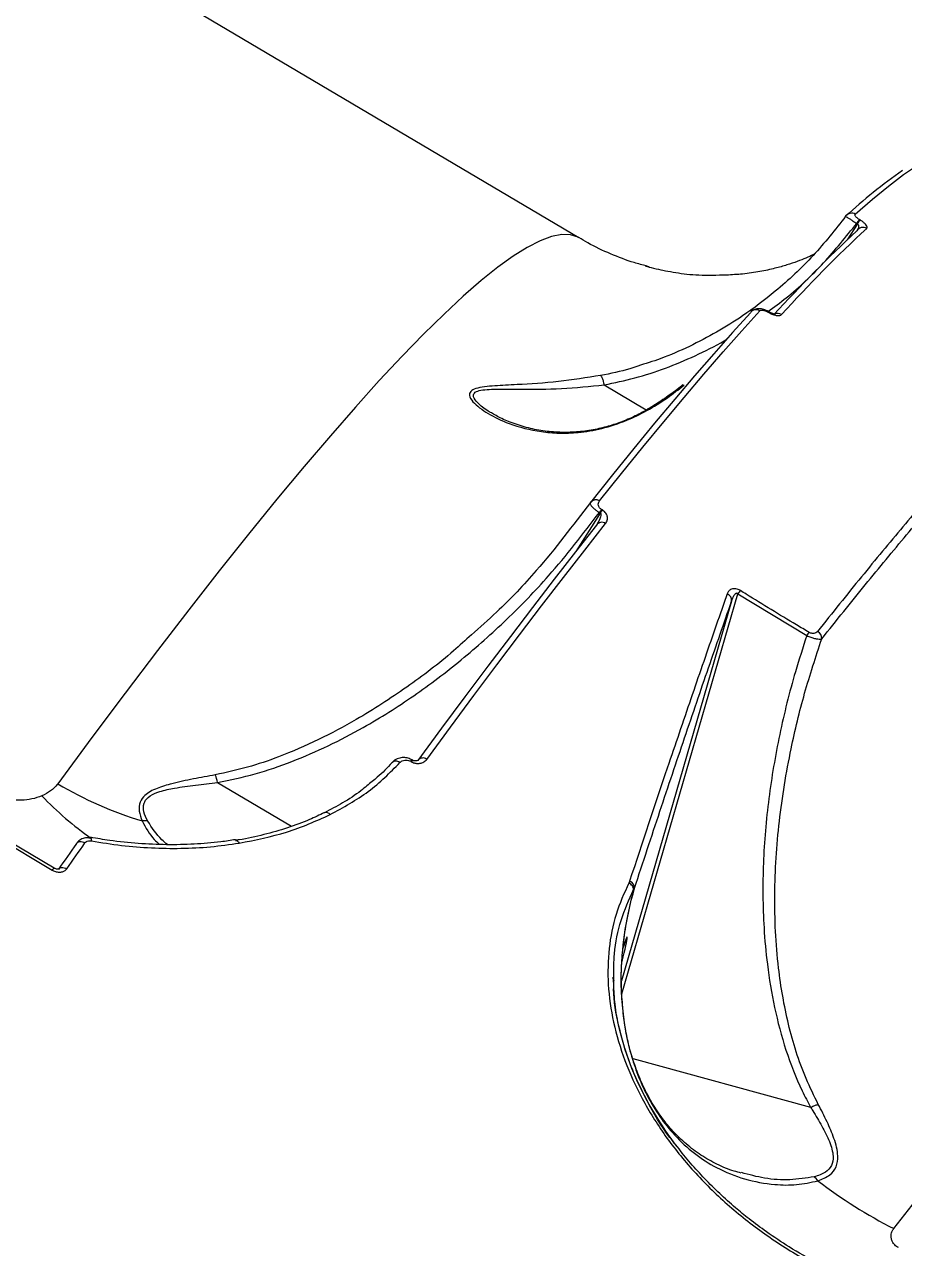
# Model space of a CAD drawing. Header units: millimetres. Extents: x -6328 to 5334, y -5037 to 4112.
# Drawn here: x -1524.1 to -1406.1, y 1187.9 to 1352.2 of the extents above; entities that cross this region are included whole.
import ezdxf

# ---------------------------------------------------------------- set-up
doc = ezdxf.new("R2010")
doc.units = ezdxf.units.MM
for name, color, linetype in [('DIKOM_ОБЪЕКТ', 7, 'Continuous'), ('DIKOM_РАЗМЕР_ЗОНА', 7, 'Continuous'), ('DIKOM_РАЗМЕР_ОБЪЕКТА', 7, 'Continuous')]:
    doc.layers.add(name, color=color, linetype=linetype)
doc.styles.add('style1', font='arial.ttf', dxfattribs={"width": 0.8})
doc.dimstyles.new('1-50', dxfattribs={"dimtxt": 300, "dimasz": 200, "dimexe": 100, "dimexo": 0, "dimgap": 100, "dimtad": 1, "dimtxsty": 'style1', "dimcen": 200, "dimclrd": 7, "dimclre": 7, "dimclrt": 7, "dimadec": 1, "dimazin": 2, "dimtfac": 1, "dimtmove": 0, "dimatfit": 2, "dimfxl": 0, "dimlwd": 25, "dimlwe": 18, "dimarcsym": 0})

# ---------------------------------------------------------------- blocks, each defined once
blk = doc.blocks.new('*D2')
at = {"layer": 'Defpoints', "color": 0, "transparency": 16777216}
for p in [(-5303.77, 2121.42), (-1621.11, 2121.42), (560.33, -2395.62)]:
    blk.add_point(p, dxfattribs=at)
at = {"layer": 'DIKOM_РАЗМЕР_ОБЪЕКТА', "color": 7, "lineweight": 18, "transparency": 16777216}
for p, q in [((-1621.11, 2121.42), (-5403.77, 2121.42)), ((560.33, -2395.62), (-5403.77, -2395.62))]:
    blk.add_line(p, q, dxfattribs=at)
at = {"layer": 'DIKOM_РАЗМЕР_ОБЪЕКТА', "color": 7, "lineweight": 25, "transparency": 16777216}
blk.add_line((-5303.77, -2195.62), (-5303.77, 1921.42), dxfattribs=at)
at = {"layer": 'DIKOM_РАЗМЕР_ОБЪЕКТА', "color": 7, "transparency": 16777216}
for points in [[(-5337.11, 1921.42), (-5270.44, 1921.42), (-5303.77, 2121.42)], [(-5337.11, -2195.62), (-5270.44, -2195.62), (-5303.77, -2395.62)]]:
    blk.add_solid(points, dxfattribs=at)
at = {"layer": 'DIKOM_РАЗМЕР_ОБЪЕКТА', "color": 7, "transparency": 16777216, "insert": (-5556.94, -137.1), "char_height": 300, "attachment_point": 5, "rotation": 90, "style": 'style1'}
blk.add_mtext('4500', dxfattribs=at)
blk = doc.blocks.new('*D3')
at = {"layer": 'Defpoints', "color": 0, "transparency": 16777216}
for p in [(-1814.92, 4111.71), (-5877.98, -3895.62), (33.33, -3895.62)]:
    blk.add_point(p, dxfattribs=at)
at = {"layer": 'DIKOM_РАЗМЕР_ЗОНА', "color": 7, "lineweight": 18, "transparency": 16777216}
for p, q in [((-1814.92, 4111.71), (-5977.98, 4111.71)), ((33.33, -3895.62), (-5977.98, -3895.62))]:
    blk.add_line(p, q, dxfattribs=at)
at = {"layer": 'DIKOM_РАЗМЕР_ЗОНА', "color": 7, "lineweight": 25, "transparency": 16777216}
blk.add_line((-5877.98, 3911.71), (-5877.98, -3695.62), dxfattribs=at)
at = {"layer": 'DIKOM_РАЗМЕР_ЗОНА', "color": 7, "transparency": 16777216}
for points in [[(-5911.31, 3911.71), (-5844.65, 3911.71), (-5877.98, 4111.71)], [(-5911.31, -3695.62), (-5844.65, -3695.62), (-5877.98, -3895.62)]]:
    blk.add_solid(points, dxfattribs=at)
at = {"layer": 'DIKOM_РАЗМЕР_ЗОНА', "color": 7, "transparency": 16777216, "insert": (-6131.15, 108.05), "char_height": 300, "attachment_point": 5, "rotation": 90, "style": 'style1'}
blk.add_mtext('8000', dxfattribs=at)

msp = doc.modelspace()

# ---------------------------------------------------------------- linework, layer by layer
at = {"layer": 'DIKOM_ОБЪЕКТ', "color": 7, "linetype": 'Continuous', "lineweight": 15}
for p, q in [((-1449.681, 1323.585), (-1766.919, 1511.314)), ((-1411.89, 1325.968), (-1411.978, 1326.02)), ((-1412.258, 1325.462), (-1413.641, 1323.287)), ((-1412.346, 1325.515), (-1412.258, 1325.462)), ((-1424.189, 1313.565), (-1424.161, 1313.548)), ((-1424.09, 1313.6), (-1424.118, 1313.616)), ((-1446.267, 1303.813), (-1440.609, 1300.464)), ((-1461.137, 1299.896), (-1461.279, 1299.975)), ((-1446.808, 1286.605), (-1450.081, 1281.447)), ((-1446.912, 1286.666), (-1446.808, 1286.605)), ((-1446.518, 1287.025), (-1446.622, 1287.087)), ((-1443.919, 1222.013), (-1428.309, 1275.768)), ((-1428.309, 1275.768), (-1419.055, 1270.142)), ((-1429.152, 1274.745), (-1443.959, 1223.755)), ((-1520.17, 1238.905), (-1547.6, 1255.137)), ((-1547.836, 1254.87), (-1520.407, 1238.639)), ((-1472.266, 1253.256), (-1472.185, 1253.208)), ((-1472, 1253.403), (-1472.081, 1253.451)), ((-1471.996, 1253.399), (-1472, 1253.403)), ((-1498.205, 1250.414), (-1488.255, 1244.526)), ((-1515.28, 1242.95), (-1515.262, 1242.949)), ((-1495.789, 1242.618), (-1495.762, 1242.626)), ((-1442.868, 1237.133), (-1442.958, 1236.911)), ((-1442.858, 1237.164), (-1442.868, 1237.133)), ((-1442.488, 1235.173), (-1442.201, 1236.223)), ((-1442.332, 1235.74), (-1442.21, 1236.192)), ((-1442.315, 1236.024), (-1442.21, 1236.192)), ((-1442.21, 1236.192), (-1442.201, 1236.223)), ((-1444.99, 1223.345), (-1445.052, 1224.281)), ((-1444.983, 1223.312), (-1444.963, 1224.23)), ((-1443.936, 1221.402), (-1443.83, 1220.066)), ((-1443.896, 1221.397), (-1443.936, 1221.402)), ((-1443.775, 1220.063), (-1443.874, 1221.399)), ((-1442.417, 1213.317), (-1418.546, 1206.798))]:
    msp.add_line(p, q, dxfattribs=at)
at = {"layer": 'DIKOM_ОБЪЕКТ', "color": 7, "linetype": 'Continuous', "lineweight": 15, "flags": 128}
for points in [[(-1412.543, 1326.737), (-1410.246, 1328.756), (-1408.085, 1330.531), (-1406.063, 1332.06), (-1404.18, 1333.343), (-1402.439, 1334.379), (-1400.84, 1335.167), (-1399.384, 1335.706), (-1398.073, 1335.996)], [(-1449.681, 1323.585), (-1449.786, 1323.644), (-1450.793, 1323.986), (-1451.979, 1324.021), (-1453.345, 1323.75), (-1454.888, 1323.173), (-1456.607, 1322.291), (-1458.501, 1321.104), (-1460.568, 1319.613), (-1462.805, 1317.82), (-1465.212, 1315.727), (-1467.784, 1313.335), (-1470.521, 1310.647), (-1473.42, 1307.665), (-1476.477, 1304.392), (-1479.691, 1300.831), (-1483.058, 1296.985), (-1486.574, 1292.859), (-1490.237, 1288.455), (-1494.044, 1283.777), (-1497.99, 1278.831), (-1502.072, 1273.621), (-1506.287, 1268.151), (-1510.629, 1262.428), (-1515.096, 1256.455), (-1519.684, 1250.239)], [(-1426.629, 1313.515), (-1429.047, 1310.834), (-1431.543, 1308.007), (-1434.117, 1305.034), (-1436.767, 1301.918), (-1439.493, 1298.658), (-1442.294, 1295.257), (-1445.168, 1291.716), (-1448.114, 1288.036)], [(-1446.901, 1288.224), (-1443.949, 1291.911), (-1441.068, 1295.46), (-1438.261, 1298.869), (-1435.529, 1302.136), (-1432.873, 1305.259), (-1430.293, 1308.239), (-1427.791, 1311.072), (-1425.369, 1313.758)], [(-1424.119, 1313.617), (-1424.137, 1313.612), (-1424.189, 1313.565)], [(-1424.089, 1313.599), (-1424.109, 1313.596), (-1424.161, 1313.548)], [(-1447.318, 1284.96), (-1450.119, 1281.398), (-1452.978, 1277.723), (-1455.895, 1273.935), (-1458.867, 1270.036), (-1461.895, 1266.028), (-1464.976, 1261.911), (-1468.111, 1257.688), (-1471.296, 1253.36)], [(-1470.113, 1253.521), (-1466.92, 1257.859), (-1463.778, 1262.093), (-1460.689, 1266.219), (-1457.655, 1270.237), (-1454.675, 1274.145), (-1451.752, 1277.942), (-1448.885, 1281.626), (-1446.078, 1285.197)], [(-1517.156, 1242.203), (-1517.46, 1241.771), (-1517.764, 1241.338), (-1518.068, 1240.905), (-1518.373, 1240.471), (-1518.678, 1240.036), (-1518.984, 1239.6), (-1519.29, 1239.164), (-1519.596, 1238.727)], [(-1518.464, 1238.816), (-1518.158, 1239.254), (-1517.851, 1239.691), (-1517.545, 1240.128), (-1517.239, 1240.563), (-1516.933, 1240.999), (-1516.628, 1241.433), (-1516.323, 1241.867), (-1516.019, 1242.3)], [(-1517.156, 1242.203), (-1517.085, 1242.311), (-1516.983, 1242.395), (-1516.856, 1242.453), (-1516.707, 1242.481), (-1516.542, 1242.48), (-1516.368, 1242.448), (-1516.191, 1242.387), (-1516.019, 1242.3)], [(-1515.262, 1242.949), (-1515.241, 1242.94), (-1515.208, 1242.895), (-1515.183, 1242.816), (-1515.168, 1242.707), (-1515.162, 1242.571)], [(-1495.762, 1242.626), (-1495.744, 1242.629), (-1495.652, 1242.622), (-1495.558, 1242.581), (-1495.465, 1242.505), (-1495.377, 1242.399), (-1495.297, 1242.265)], [(-1519.559, 1238.791), (-1519.526, 1238.834), (-1519.426, 1238.917), (-1519.299, 1238.973), (-1519.151, 1239), (-1518.987, 1238.997), (-1518.813, 1238.965), (-1518.637, 1238.903), (-1518.464, 1238.816)]]:
    msp.add_lwpolyline(points, dxfattribs=at)
at = {"layer": 'DIKOM_ОБЪЕКТ', "color": 7, "linetype": 'Continuous', "lineweight": 15}
for centre, radius, start, end in [((-1367.231, 1276.201), 68.543, 124.62765, 132.83479), ((-1413.045, 1325.928), 0.953, 58.1865, 145.67539), ((-1409.551, 1323.868), 3.245, 138.42909, 149.49136), ((-1409.462, 1323.815), 3.245, 138.42909, 149.49136), ((-1280.289, 1182.726), 193.745, 132.96303, 137.64557), ((-1277.821, 1181.862), 195.398, 132.96985, 137.74224), ((-1411.51, 1324.033), 0.948, 58.03498, 150.03921), ((-1425.873, 1312.984), 0.924, 56.92405, 144.95884), ((-1422.953, 1312.438), 0.97, 58.1521, 114.85384), ((-1447.411, 1287.505), 0.881, 54.62603, 142.93249), ((-1442.448, 1283.895), 5.255, 142.59526, 148.16344), ((-1442.344, 1283.833), 5.255, 142.59526, 148.16344), ((-1446.587, 1284.497), 0.866, 53.96866, 147.62998), ((-1430.065, 1274.89), 0.925, 350.95117, 69.27012), ((-1425.438, 1273.853), 3.451, 137.31585, 146.29281), ((-1415.98, 1268.209), 3.631, 139.36046, 147.83862), ((-1418.112, 1269.745), 1.074, 358.11848, 62.34533), ((-1470.629, 1252.886), 0.818, 50.91993, 144.59484), ((-1474.243, 1252.493), 0.791, 48.33787, 139.2644), ((-1471.896, 1253.091), 0.405, 117.21457, 155.90863), ((-1471.823, 1253.049), 0.396, 116.56551, 156.296), ((-1493.621, 1294.06), 50.986, 239.25792, 253.22341), ((-1504.386, 1249.142), 6.311, 11.63245, 21.3303), ((-1489.396, 1279.629), 44.868, 223.74266, 234.92318), ((-1508.003, 1243.157), 2.114, 78.64446, 99.10568), ((-1483.635, 1245.697), 0.676, 35.58946, 107.98467), ((-1519.799, 1238.337), 0.679, 123.12357, 153.59187), ((-1443.087, 1236.28), 0.881, 354.29086, 75.57635), ((-1443.098, 1236.297), 0.9, 355.30145, 74.51216), ((-1419.35, 1195.741), 2.133, 33.24479, 53.09309), ((-1376.776, 1250.392), 67.261, 232.66743, 242.94793)]:
    msp.add_arc(centre, radius, start, end, dxfattribs=at)
for start_param, end_param in [(5.0051544, 6.1211596), (6.1211596, 7.1114404), (1.8740902, 1.9334073)]:
    msp.add_ellipse((-1444.418, 1225.143), major_axis=(1.232, 4.5), ratio=0.0447407, start_param=start_param, end_param=end_param, dxfattribs=at)
for points, knots in [([(-1413.832, 1326.465), (-1415.243, 1324.67), (-1418.084, 1321.056), (-1422.826, 1316.644), (-1428.331, 1312.475), (-1433.558, 1309.49), (-1438.363, 1307.395), (-1440.741, 1306.657), (-1441.758, 1306.342)], [0, 0, 0, 0, 0.1987826, 0.4002972, 0.5579741, 0.7914423, 0.9108479, 1, 1, 1, 1]), ([(-1413.832, 1326.465), (-1413.834, 1326.466), (-1413.846, 1326.474), (-1413.783, 1326.434), (-1413.548, 1326.284), (-1413.217, 1326.072), (-1412.813, 1325.812), (-1412.503, 1325.615), (-1412.346, 1325.515)], [0, 0, 0, 0, 0.0391395, 0.2683184, 0.4663917, 0.6436366, 0.8199332, 1, 1, 1, 1]), ([(-1411.978, 1326.02), (-1412.057, 1326.07), (-1412.214, 1326.17), (-1412.398, 1326.327), (-1412.529, 1326.478), (-1412.595, 1326.62), (-1412.581, 1326.7), (-1412.548, 1326.732), (-1412.543, 1326.737)], [0, 0, 0, 0, 0.1673343, 0.3344543, 0.509132, 0.7130655, 0.9577286, 1, 1, 1, 1]), ([(-1411.008, 1324.838), (-1411.001, 1324.845), (-1410.949, 1324.898), (-1410.925, 1325.027), (-1411.033, 1325.255), (-1411.241, 1325.493), (-1411.526, 1325.738), (-1411.768, 1325.891), (-1411.89, 1325.968)], [0, 0, 0, 0, 0.0392374, 0.287234, 0.4951935, 0.6709996, 0.8353028, 1, 1, 1, 1]), ([(-1424.265, 1313.681), (-1423.441, 1314.282), (-1420.754, 1316.246), (-1416.663, 1320.145), (-1413.791, 1323.717), (-1412.346, 1325.515)], [0, 0, 0, 0, 0.1799714, 0.5873003, 1, 1, 1, 1]), ([(-1412.258, 1325.462), (-1412.237, 1325.448), (-1412.195, 1325.418), (-1412.134, 1325.334), (-1412.094, 1325.201), (-1412.101, 1325.014), (-1412.159, 1324.796), (-1412.244, 1324.652), (-1412.289, 1324.576)], [0, 0, 0, 0, 0.0601449, 0.1194872, 0.2651708, 0.4543934, 0.7092915, 1, 1, 1, 1]), ([(-1440.58, 1319.788), (-1441.133, 1319.929), (-1442.744, 1320.342), (-1445.405, 1321.385), (-1447.903, 1322.528), (-1449.269, 1323.375), (-1449.663, 1323.619)], [0, 0, 0, 0, 0.178851, 0.5207046, 0.8618663, 1, 1, 1, 1]), ([(-1418.069, 1321.353), (-1418.122, 1321.326), (-1418.399, 1321.185), (-1419.132, 1320.857), (-1420.28, 1320.398), (-1421.668, 1319.925), (-1423.33, 1319.455), (-1425.313, 1319.028), (-1427.493, 1318.691), (-1429.106, 1318.601), (-1429.843, 1318.56)], [0, 0, 0, 0, 0.0352247, 0.1834238, 0.3252108, 0.4618307, 0.5945388, 0.7388385, 0.8807452, 1, 1, 1, 1]), ([(-1440.248, 1319.658), (-1440.453, 1319.714), (-1440.856, 1319.825), (-1440.492, 1319.717), (-1439.13, 1319.355), (-1436.696, 1318.882), (-1433.524, 1318.489), (-1431.099, 1318.573), (-1429.84, 1318.616)], [0, 0, 0, 0, 0.0980165, 0.1928458, 0.3356162, 0.5477215, 0.7652705, 1, 1, 1, 1]), ([(-1424.123, 1313.612), (-1424.304, 1313.709), (-1424.693, 1313.918), (-1425.304, 1314.06), (-1425.881, 1314.035), (-1426.341, 1313.856), (-1426.506, 1313.642), (-1426.555, 1313.579)], [0, 0, 0, 0, 0.2150268, 0.4620289, 0.6978919, 0.9118556, 1, 1, 1, 1]), ([(-1425.369, 1313.758), (-1425.323, 1313.791), (-1425.23, 1313.855), (-1424.967, 1313.857), (-1424.654, 1313.786), (-1424.381, 1313.673), (-1424.233, 1313.59), (-1424.189, 1313.565)], [0, 0, 0, 0, 0.2336562, 0.4673227, 0.6955597, 0.9087114, 1, 1, 1, 1]), ([(-1424.161, 1313.548), (-1424.095, 1313.511), (-1423.881, 1313.39), (-1423.483, 1313.225), (-1423.027, 1313.119), (-1422.643, 1313.121), (-1422.508, 1313.215), (-1422.441, 1313.262)], [0, 0, 0, 0, 0.093152, 0.3038958, 0.5302269, 0.765188, 1, 1, 1, 1]), ([(-1423.303, 1313.316), (-1423.302, 1313.316), (-1423.298, 1313.317), (-1423.372, 1313.319), (-1423.519, 1313.349), (-1423.732, 1313.42), (-1423.937, 1313.509), (-1424.051, 1313.58), (-1424.087, 1313.602)], [0, 0, 0, 0, 0.0960168, 0.2609396, 0.4607823, 0.6665671, 0.8951292, 1, 1, 1, 1]), ([(-1446.269, 1303.815), (-1444.895, 1304.102), (-1442.1, 1304.686), (-1438.016, 1306.019), (-1434.01, 1307.714), (-1431.243, 1309.064), (-1429.868, 1309.924), (-1429.731, 1310.01)], [0, 0, 0, 0, 0.2350607, 0.4778634, 0.722484, 0.9723016, 1, 1, 1, 1]), ([(-1441.758, 1306.342), (-1442.109, 1306.223), (-1443.726, 1305.676), (-1445.419, 1305.343), (-1446.744, 1305.082)], [0, 0, 0, 0, 0.2173835, 1, 1, 1, 1]), ([(-1446.744, 1305.082), (-1448.643, 1304.78), (-1452.487, 1304.168), (-1457.273, 1303.884), (-1460.542, 1303.73), (-1462.378, 1303.567), (-1463.548, 1303.352), (-1464.297, 1302.965), (-1464.46, 1302.343), (-1463.968, 1301.559), (-1463.03, 1300.725), (-1461.458, 1299.68), (-1458.769, 1298.412), (-1455.49, 1297.562), (-1452.315, 1297.292), (-1449.61, 1297.381), (-1446.58, 1297.889), (-1443.466, 1298.904), (-1440.504, 1300.332), (-1437.916, 1301.93), (-1436.302, 1303.194), (-1435.569, 1303.768)], [0, 0, 0, 0, 0.0913266, 0.1848751, 0.2390192, 0.2664389, 0.2946558, 0.3210572, 0.3475183, 0.3830373, 0.4180447, 0.453627, 0.5268316, 0.6259268, 0.6768417, 0.7282368, 0.790386, 0.8540593, 0.9046378, 0.9566771, 1, 1, 1, 1]), ([(-1446.744, 1305.082), (-1446.729, 1305.066), (-1446.681, 1305.014), (-1446.575, 1304.819), (-1446.424, 1304.418), (-1446.321, 1304.016), (-1446.269, 1303.815)], [0, 0, 0, 0, 0.1074474, 0.3494646, 0.6747323, 1, 1, 1, 1]), ([(-1461.279, 1299.975), (-1461.469, 1300.079), (-1462.268, 1300.513), (-1463.211, 1301.296), (-1463.91, 1302.17), (-1463.817, 1302.759), (-1463.11, 1303.074), (-1462.034, 1303.21), (-1461.13, 1303.239), (-1459.678, 1303.261), (-1456.828, 1303.227), (-1452.042, 1303.253), (-1448.192, 1303.626), (-1446.267, 1303.813)], [0, 0, 0, 0, 0.0338362, 0.1422052, 0.2189746, 0.2743127, 0.3295172, 0.3854521, 0.4417483, 0.4509574, 0.5733828, 0.7866422, 1, 1, 1, 1]), ([(-1435.64, 1303.878), (-1435.684, 1303.841), (-1436.336, 1303.291), (-1437.665, 1302.314), (-1439.614, 1300.997), (-1441.597, 1299.866), (-1443.56, 1298.952), (-1445.515, 1298.287), (-1447.579, 1297.783), (-1449.753, 1297.476), (-1452.009, 1297.401), (-1454.266, 1297.575), (-1456.511, 1298.002), (-1458.571, 1298.654), (-1460.167, 1299.323), (-1460.906, 1299.759), (-1461.138, 1299.895)], [0, 0, 0, 0, 0.0049431, 0.0728721, 0.1422287, 0.2121186, 0.2811184, 0.3489905, 0.4210279, 0.5034149, 0.589309, 0.6794998, 0.7742684, 0.8734922, 0.9603752, 1, 1, 1, 1]), ([(-1446.267, 1303.813), (-1446.267, 1303.813), (-1446.268, 1303.813), (-1446.269, 1303.814), (-1446.269, 1303.815), (-1446.269, 1303.815)], [0, 0, 0, 0, 0.4228234, 0.7745739, 1, 1, 1, 1]), ([(-1435.569, 1303.768), (-1435.569, 1303.771), (-1435.568, 1303.779), (-1435.555, 1303.771), (-1435.546, 1303.765)], [0, 0, 0, 0, 0.3626835, 1, 1, 1, 1]), ([(-1395.947, 1296.425), (-1397.569, 1294.621), (-1400.816, 1291.008), (-1406.1, 1284.827), (-1411.661, 1278.133), (-1415.628, 1273.176), (-1417.614, 1270.696)], [0, 0, 0, 0, 0.2489043, 0.4982428, 0.7488998, 1, 1, 1, 1]), ([(-1417.039, 1269.71), (-1415.073, 1272.166), (-1411.138, 1277.082), (-1405.597, 1283.756), (-1400.3, 1289.956), (-1397.033, 1293.591), (-1395.398, 1295.41)], [0, 0, 0, 0, 0.2489044, 0.4982428, 0.7488997, 1, 1, 1, 1]), ([(-1448.114, 1288.036), (-1450.468, 1284.932), (-1454.37, 1279.788), (-1459.889, 1273.971), (-1462.969, 1271.252), (-1464.111, 1270.243)], [0, 0, 0, 0, 0.4892109, 0.810559, 1, 1, 1, 1]), ([(-1448.114, 1288.036), (-1448.142, 1287.973), (-1448.197, 1287.849), (-1447.983, 1287.525), (-1447.651, 1287.201), (-1447.297, 1286.92), (-1447.043, 1286.752), (-1446.912, 1286.666)], [0, 0, 0, 0, 0.2704601, 0.5335422, 0.7181507, 0.8552868, 1, 1, 1, 1]), ([(-1446.622, 1287.087), (-1446.687, 1287.131), (-1446.817, 1287.22), (-1446.966, 1287.406), (-1447.071, 1287.655), (-1447.069, 1287.954), (-1446.959, 1288.131), (-1446.901, 1288.224)], [0, 0, 0, 0, 0.1206113, 0.2406382, 0.4168594, 0.6949762, 1, 1, 1, 1]), ([(-1498.205, 1250.414), (-1496.51, 1250.765), (-1493.103, 1251.471), (-1488.151, 1253.192), (-1483.304, 1255.293), (-1477.798, 1258.185), (-1471.777, 1261.99), (-1465.354, 1266.853), (-1459.307, 1272.249), (-1452.975, 1278.757), (-1449.12, 1283.786), (-1446.912, 1286.666)], [0, 0, 0, 0, 0.0788562, 0.1585934, 0.2403673, 0.3226077, 0.4467852, 0.571893, 0.6995021, 0.8278373, 1, 1, 1, 1]), ([(-1446.808, 1286.605), (-1446.794, 1286.595), (-1446.763, 1286.572), (-1446.729, 1286.507), (-1446.7, 1286.35), (-1446.808, 1285.783), (-1447.09, 1285.328), (-1447.318, 1284.96)], [0, 0, 0, 0, 0.0239475, 0.053478, 0.1070978, 0.2794458, 1, 1, 1, 1]), ([(-1446.078, 1285.197), (-1445.986, 1285.347), (-1445.808, 1285.636), (-1445.809, 1286.122), (-1445.981, 1286.524), (-1446.216, 1286.818), (-1446.417, 1286.956), (-1446.518, 1287.025)], [0, 0, 0, 0, 0.3047452, 0.5876433, 0.7664737, 0.8828691, 1, 1, 1, 1]), ([(-1429.738, 1275.756), (-1429.86, 1275.409), (-1430.469, 1273.677), (-1432.075, 1269.082), (-1434.618, 1261.713), (-1438.337, 1250.777), (-1441.152, 1242.302), (-1442.858, 1237.164)], [0, 0, 0, 0, 0.0299896, 0.1499527, 0.3900715, 0.6301904, 1, 1, 1, 1]), ([(-1427.975, 1276.192), (-1428.07, 1276.245), (-1428.26, 1276.351), (-1428.564, 1276.432), (-1428.886, 1276.45), (-1429.252, 1276.361), (-1429.568, 1276.123), (-1429.682, 1275.876), (-1429.738, 1275.756)], [0, 0, 0, 0, 0.1098635, 0.2200424, 0.3257284, 0.4925231, 0.7537199, 1, 1, 1, 1]), ([(-1429.152, 1274.745), (-1429.101, 1274.898), (-1429, 1275.201), (-1428.82, 1275.558), (-1428.649, 1275.778), (-1428.53, 1275.856), (-1428.457, 1275.868), (-1428.419, 1275.862), (-1428.385, 1275.847), (-1428.346, 1275.82), (-1428.323, 1275.787), (-1428.309, 1275.768)], [0, 0, 0, 0, 0.3170058, 0.6271347, 0.7914074, 0.8704593, 0.8978342, 0.9254723, 0.9332334, 0.9603473, 1, 1, 1, 1]), ([(-1418.736, 1270.575), (-1419.304, 1270.911), (-1422.146, 1272.595), (-1425.223, 1274.472), (-1427.718, 1276.032), (-1427.975, 1276.192)], [0, 0, 0, 0, 0.1831691, 0.9158786, 1, 1, 1, 1]), ([(-1442.201, 1236.223), (-1441.054, 1239.697), (-1438.756, 1246.65), (-1435.444, 1256.492), (-1432.223, 1265.937), (-1430.176, 1271.808), (-1429.152, 1274.745)], [0, 0, 0, 0, 0.2490893, 0.498539, 0.7490847, 1, 1, 1, 1]), ([(-1464.111, 1270.243), (-1464.901, 1269.517), (-1467.632, 1267.004), (-1472.76, 1263.145), (-1478.846, 1259.178), (-1484.633, 1256.09), (-1489.529, 1253.973), (-1494.163, 1252.384), (-1497.055, 1251.754), (-1498.507, 1251.437)], [0, 0, 0, 0, 0.0824262, 0.2851985, 0.4893439, 0.6344721, 0.7805255, 0.8898404, 1, 1, 1, 1]), ([(-1419.055, 1270.142), (-1419.575, 1268.531), (-1420.988, 1264.156), (-1422.795, 1256.869), (-1424.274, 1248.279), (-1425.013, 1239.596), (-1424.96, 1232.143), (-1424.38, 1225.668), (-1423.476, 1220.167), (-1421.956, 1214.459), (-1420.231, 1210), (-1418.927, 1207.521), (-1418.546, 1206.798)], [0, 0, 0, 0, 0.0783339, 0.2125921, 0.3472662, 0.4817928, 0.6158493, 0.6916662, 0.7820716, 0.8726186, 0.9628125, 1, 1, 1, 1]), ([(-1419.055, 1270.142), (-1418.876, 1270.068), (-1418.519, 1269.918), (-1417.997, 1269.762), (-1417.54, 1269.674), (-1417.217, 1269.66), (-1417.091, 1269.695), (-1417.039, 1269.71)], [0, 0, 0, 0, 0.2022204, 0.4043255, 0.6106003, 0.8410626, 1, 1, 1, 1]), ([(-1417.614, 1270.696), (-1417.683, 1270.627), (-1417.803, 1270.505), (-1418.066, 1270.421), (-1418.313, 1270.42), (-1418.538, 1270.472), (-1418.67, 1270.54), (-1418.736, 1270.575)], [0, 0, 0, 0, 0.3196286, 0.5618766, 0.7279416, 0.8640377, 1, 1, 1, 1]), ([(-1417.504, 1207.172), (-1418.071, 1208.318), (-1419.785, 1211.781), (-1421.675, 1217.927), (-1423.101, 1226.216), (-1423.539, 1235.361), (-1422.895, 1245.222), (-1421.403, 1254.243), (-1419.445, 1262.419), (-1417.841, 1267.279), (-1417.039, 1269.71)], [0, 0, 0, 0, 0.0588105, 0.1777198, 0.2968171, 0.4509472, 0.6056238, 0.7600437, 0.8800202, 1, 1, 1, 1]), ([(-1407.366, 1190.49), (-1404.75, 1193.874), (-1399.51, 1200.651), (-1392.04, 1210.004), (-1384.871, 1218.741), (-1378.455, 1226.303), (-1372.736, 1232.818), (-1367.66, 1238.398), (-1362.842, 1243.479), (-1358.302, 1248.039), (-1354.04, 1252.074), (-1350.087, 1255.551), (-1346.457, 1258.451), (-1343.247, 1260.702), (-1340.447, 1262.337), (-1338.028, 1263.403), (-1335.959, 1263.899), (-1334.536, 1263.924), (-1333.889, 1263.653), (-1333.707, 1263.577)], [0, 0, 0, 0, 0.0694602, 0.1390908, 0.2090669, 0.2792179, 0.3371459, 0.3952748, 0.4535049, 0.5124762, 0.571554, 0.6313927, 0.6913439, 0.7515225, 0.8078818, 0.8642409, 0.9209888, 0.9777366, 1, 1, 1, 1]), ([(-1472.088, 1253.439), (-1472.249, 1253.525), (-1472.606, 1253.716), (-1473.253, 1253.79), (-1473.943, 1253.677), (-1474.489, 1253.415), (-1474.715, 1253.135), (-1474.784, 1253.051)], [0, 0, 0, 0, 0.1740192, 0.3857759, 0.6174953, 0.8843571, 1, 1, 1, 1]), ([(-1472.185, 1253.208), (-1472.087, 1253.158), (-1471.861, 1253.041), (-1471.446, 1252.955), (-1470.958, 1252.975), (-1470.46, 1253.151), (-1470.233, 1253.393), (-1470.113, 1253.521)], [0, 0, 0, 0, 0.1205713, 0.2783619, 0.4705804, 0.720825, 1, 1, 1, 1]), ([(-1471.248, 1253.443), (-1471.251, 1253.438), (-1471.269, 1253.411), (-1471.354, 1253.341), (-1471.558, 1253.296), (-1471.725, 1253.303), (-1471.855, 1253.335), (-1471.954, 1253.376), (-1472.034, 1253.423), (-1472.084, 1253.462), (-1472.108, 1253.484), (-1472.116, 1253.491)], [0, 0, 0, 0, 0.0736587, 0.4446009, 0.6398383, 0.7544499, 0.8281129, 0.8814824, 0.9284599, 0.9784078, 1, 1, 1, 1]), ([(-1483.085, 1246.09), (-1481.301, 1247.074), (-1477.688, 1249.066), (-1475.051, 1251.734), (-1473.717, 1253.084)], [0, 0, 0, 0, 0.4938421, 1, 1, 1, 1]), ([(-1474.805, 1253.081), (-1474.807, 1253.079), (-1475.389, 1252.385), (-1476.455, 1251.318), (-1477.673, 1250.349), (-1478.141, 1249.976)], [0, 0, 0, 0, 0.002048, 0.6162899, 1, 1, 1, 1]), ([(-1473.717, 1253.084), (-1473.628, 1253.164), (-1473.453, 1253.321), (-1473.092, 1253.427), (-1472.741, 1253.428), (-1472.465, 1253.361), (-1472.321, 1253.285), (-1472.266, 1253.256)], [0, 0, 0, 0, 0.2734512, 0.5392961, 0.7386509, 0.8989115, 1, 1, 1, 1]), ([(-1519.684, 1250.239), (-1519.708, 1250.207), (-1519.97, 1249.856), (-1520.587, 1249.228), (-1521.398, 1248.816), (-1521.811, 1248.607)], [0, 0, 0, 0, 0.0468117, 0.5142778, 1, 1, 1, 1]), ([(-1498.507, 1251.437), (-1499.495, 1251.254), (-1501.481, 1250.887), (-1504.129, 1250.335), (-1506.397, 1249.67), (-1507.949, 1248.85), (-1508.733, 1247.74), (-1508.824, 1246.523), (-1508.504, 1245.682), (-1508.337, 1245.244)], [0, 0, 0, 0, 0.1836407, 0.3692282, 0.5090692, 0.6522032, 0.7508521, 0.870207, 1, 1, 1, 1]), ([(-1507.587, 1245.229), (-1507.794, 1245.644), (-1508.185, 1246.429), (-1508.216, 1247.57), (-1507.553, 1248.518), (-1506.642, 1248.961), (-1505.441, 1249.364), (-1503.77, 1249.724), (-1501.155, 1250.076), (-1499.192, 1250.301), (-1498.205, 1250.414)], [0, 0, 0, 0, 0.1298043, 0.2451349, 0.3384772, 0.4558055, 0.4772513, 0.6177466, 0.807631, 1, 1, 1, 1]), ([(-1521.811, 1248.607), (-1522.251, 1248.453), (-1523.485, 1248.022), (-1525.991, 1247.958), (-1529.141, 1248.599), (-1531.11, 1249.609), (-1532.105, 1250.119)], [0, 0, 0, 0, 0.1529617, 0.4283712, 0.7114357, 1, 1, 1, 1]), ([(-1478.141, 1249.976), (-1478.413, 1249.749), (-1479.407, 1248.916), (-1481.295, 1247.684), (-1483.025, 1246.78), (-1483.849, 1246.351)], [0, 0, 0, 0, 0.1643915, 0.6025393, 1, 1, 1, 1]), ([(-1483.858, 1246.363), (-1484.514, 1246.042), (-1486.082, 1245.275), (-1488.8, 1244.279), (-1491.97, 1243.38), (-1494.308, 1242.84), (-1495.616, 1242.665), (-1495.764, 1242.646)], [0, 0, 0, 0, 0.1865339, 0.4455889, 0.7056628, 0.9666349, 1, 1, 1, 1]), ([(-1495.297, 1242.265), (-1493.124, 1242.699), (-1488.726, 1243.577), (-1484.98, 1245.246), (-1483.085, 1246.09)], [0, 0, 0, 0, 0.4941765, 1, 1, 1, 1]), ([(-1508.337, 1245.244), (-1507.856, 1244.353), (-1507.216, 1243.169), (-1506.251, 1242.313), (-1506.011, 1242.1)], [0, 0, 0, 0, 0.7517523, 1, 1, 1, 1]), ([(-1504.941, 1242.061), (-1505.199, 1242.276), (-1506.244, 1243.151), (-1507.01, 1244.336), (-1507.587, 1245.229)], [0, 0, 0, 0, 0.2459903, 1, 1, 1, 1]), ([(-1515.265, 1242.933), (-1515.497, 1242.961), (-1515.956, 1243.016), (-1516.583, 1242.79), (-1517.033, 1242.434), (-1517.197, 1242.133), (-1517.264, 1242.011)], [0, 0, 0, 0, 0.2848084, 0.5635471, 0.8226058, 1, 1, 1, 1]), ([(-1516.019, 1242.3), (-1515.96, 1242.363), (-1515.844, 1242.491), (-1515.566, 1242.587), (-1515.326, 1242.597), (-1515.19, 1242.576), (-1515.162, 1242.571)], [0, 0, 0, 0, 0.3067236, 0.613302, 0.919473, 1, 1, 1, 1]), ([(-1495.803, 1242.73), (-1496.453, 1242.624), (-1498.253, 1242.331), (-1501.348, 1242.099), (-1505.051, 1242.016), (-1508.846, 1242.19), (-1512.261, 1242.522), (-1514.408, 1242.902), (-1515.264, 1243.054)], [0, 0, 0, 0, 0.1074144, 0.2974662, 0.4886692, 0.6805581, 0.8725481, 1, 1, 1, 1]), ([(-1515.162, 1242.571), (-1513.809, 1242.351), (-1511.107, 1241.913), (-1507.08, 1241.593), (-1503.085, 1241.527), (-1499.125, 1241.722), (-1496.576, 1242.084), (-1495.297, 1242.265)], [0, 0, 0, 0, 0.1976813, 0.3947, 0.5930892, 0.7957984, 1, 1, 1, 1]), ([(-1520.407, 1238.639), (-1520.309, 1238.587), (-1520.063, 1238.457), (-1519.622, 1238.356), (-1519.147, 1238.375), (-1518.729, 1238.525), (-1518.552, 1238.719), (-1518.464, 1238.816)], [0, 0, 0, 0, 0.1406201, 0.3550994, 0.5698681, 0.7848826, 1, 1, 1, 1]), ([(-1519.552, 1238.803), (-1519.549, 1238.806), (-1519.541, 1238.811), (-1519.602, 1238.783), (-1519.717, 1238.771), (-1519.866, 1238.784), (-1520.028, 1238.829), (-1520.125, 1238.883), (-1520.17, 1238.908)], [0, 0, 0, 0, 0.1425662, 0.3454911, 0.5140374, 0.6774327, 0.8532166, 1, 1, 1, 1]), ([(-1442.958, 1236.911), (-1443.585, 1235.535), (-1444.838, 1232.783), (-1445.725, 1228.162), (-1445.852, 1223.288), (-1445.142, 1218.215), (-1443.612, 1213.058), (-1441.278, 1207.926), (-1438.175, 1202.922), (-1434.342, 1198.148), (-1429.85, 1193.71), (-1424.765, 1189.706), (-1419.196, 1186.157), (-1415.147, 1184.278), (-1413.121, 1183.338)], [0, 0, 0, 0, 0.0836186, 0.1671661, 0.2504175, 0.3338525, 0.4173036, 0.5004885, 0.5837385, 0.6671385, 0.7504577, 0.8333964, 0.916628, 1, 1, 1, 1]), ([(-1444.963, 1224.23), (-1444.969, 1225.293), (-1444.984, 1227.961), (-1444.138, 1231.967), (-1442.923, 1234.67), (-1442.315, 1236.024)], [0, 0, 0, 0, 0.2482667, 0.6236659, 1, 1, 1, 1]), ([(-1442.315, 1236.024), (-1442.594, 1234.925), (-1443.33, 1232.029), (-1443.867, 1228.114), (-1444.06, 1224.317), (-1443.977, 1222.377), (-1443.936, 1221.402)], [0, 0, 0, 0, 0.2319412, 0.6115239, 0.8048569, 1, 1, 1, 1]), ([(-1443.883, 1221.398), (-1443.913, 1221.834), (-1443.996, 1223.079), (-1443.976, 1225.257), (-1443.801, 1228.072), (-1443.369, 1231.239), (-1442.841, 1233.842), (-1442.423, 1235.359), (-1442.319, 1235.736)], [0, 0, 0, 0, 0.0890726, 0.2539071, 0.4456447, 0.6709474, 0.9180467, 1, 1, 1, 1]), ([(-1442.315, 1236.024), (-1442.321, 1236.105), (-1442.335, 1236.273), (-1442.474, 1236.528), (-1442.685, 1236.756), (-1442.869, 1236.86), (-1442.958, 1236.911)], [0, 0, 0, 0, 0.2436608, 0.5, 0.7563392, 1, 1, 1, 1]), ([(-1436.242, 1201.245), (-1436.648, 1201.737), (-1438.335, 1203.778), (-1440.584, 1207.616), (-1442.937, 1212.636), (-1444.377, 1217.678), (-1445.046, 1221.272), (-1444.99, 1223.088), (-1444.983, 1223.312)], [0, 0, 0, 0, 0.0713897, 0.2960807, 0.5198924, 0.7433293, 0.9684248, 1, 1, 1, 1]), ([(-1412.947, 1183.627), (-1414.513, 1184.341), (-1417.43, 1185.671), (-1421.243, 1187.881), (-1424.296, 1189.903), (-1426.674, 1191.678), (-1429.517, 1194.003), (-1432.87, 1197.164), (-1436.539, 1201.436), (-1439.656, 1206.008), (-1441.64, 1209.825), (-1442.857, 1212.79), (-1443.633, 1215.026), (-1444.332, 1217.657), (-1444.867, 1220.517), (-1444.951, 1222.443), (-1444.99, 1223.345)], [0, 0, 0, 0, 0.0856596, 0.1594853, 0.2212292, 0.2713355, 0.311479, 0.4111797, 0.5131203, 0.6155514, 0.7205504, 0.763439, 0.8086026, 0.8658655, 0.9371799, 1, 1, 1, 1]), ([(-1443.83, 1220.066), (-1443.708, 1219.046), (-1443.46, 1216.979), (-1442.74, 1213.963), (-1441.769, 1211.06), (-1440.475, 1208.203), (-1438.834, 1205.471), (-1436.72, 1202.828), (-1434.174, 1200.495), (-1431.041, 1198.49), (-1427.416, 1197.031), (-1423.773, 1196.37), (-1420.406, 1196.29), (-1418.518, 1196.703), (-1417.566, 1196.911)], [0, 0, 0, 0, 0.0637962, 0.1293407, 0.1956936, 0.2634257, 0.3422598, 0.4227076, 0.5170767, 0.6134035, 0.7254015, 0.8399977, 0.9193186, 1, 1, 1, 1]), ([(-1443.816, 1220.059), (-1443.806, 1220.062), (-1443.793, 1220.066), (-1443.822, 1220.066), (-1443.83, 1220.066)], [0, 0, 0, 0, 0.7349524, 1, 1, 1, 1]), ([(-1427.852, 1197.952), (-1428.176, 1198.033), (-1429.304, 1198.314), (-1431.122, 1199.101), (-1433.275, 1200.304), (-1435.25, 1201.79), (-1436.973, 1203.45), (-1438.49, 1205.294), (-1439.82, 1207.299), (-1440.999, 1209.519), (-1441.977, 1211.847), (-1442.725, 1214.151), (-1443.275, 1216.452), (-1443.617, 1218.399), (-1443.721, 1219.627), (-1443.758, 1220.065)], [0, 0, 0, 0, 0.0401043, 0.1396621, 0.2379795, 0.3337997, 0.4264587, 0.5064272, 0.5915345, 0.6741891, 0.7534755, 0.8291891, 0.8936318, 0.9621111, 1, 1, 1, 1]), ([(-1418.546, 1206.798), (-1418.545, 1206.797), (-1418.542, 1206.797), (-1418.539, 1206.797), (-1418.538, 1206.798), (-1418.537, 1206.798)], [0, 0, 0, 0, 0.4569013, 0.8306736, 1, 1, 1, 1]), ([(-1418.537, 1206.798), (-1418.351, 1206.881), (-1418.009, 1207.034), (-1417.676, 1207.134), (-1417.529, 1207.166), (-1417.504, 1207.172)], [0, 0, 0, 0, 0.4995243, 0.9155994, 1, 1, 1, 1]), ([(-1418.537, 1206.798), (-1418.537, 1206.797), (-1418.438, 1206.639), (-1417.914, 1205.792), (-1416.998, 1204.249), (-1415.963, 1202.197), (-1415.406, 1200.351), (-1415.631, 1198.904), (-1416.553, 1197.921), (-1417.528, 1197.616), (-1418.069, 1197.447)], [0, 0, 0, 0, 0.0002729, 0.0414526, 0.2225503, 0.4065421, 0.5849606, 0.7124657, 0.8404445, 1, 1, 1, 1]), ([(-1417.566, 1196.911), (-1416.996, 1197.138), (-1415.958, 1197.552), (-1415.017, 1198.745), (-1414.768, 1200.437), (-1415.307, 1202.533), (-1416.305, 1204.857), (-1417.102, 1206.395), (-1417.504, 1207.172)], [0, 0, 0, 0, 0.1672668, 0.3043206, 0.4416754, 0.6370331, 0.8167204, 1, 1, 1, 1]), ([(-1418.069, 1197.447), (-1419.15, 1197.279), (-1421.339, 1196.94), (-1424.695, 1197.15), (-1426.812, 1197.732), (-1427.843, 1198.016)], [0, 0, 0, 0, 0.3337131, 0.6754607, 1, 1, 1, 1]), ([(-1406.725, 1187.947), (-1406.816, 1187.992), (-1407.005, 1188.087), (-1407.303, 1188.347), (-1407.559, 1188.706), (-1407.761, 1189.277), (-1407.728, 1189.76), (-1407.564, 1190.198), (-1407.445, 1190.374), (-1407.366, 1190.49)], [0, 0, 0, 0, 0.0767419, 0.1605212, 0.317401, 0.4661276, 0.7624994, 0.842837, 1, 1, 1, 1])]:
    msp.add_open_spline(points, degree=3, knots=knots, dxfattribs=at)

# ---------------------------------------------------------------- dimensions: what is measured, and where the dimension line sits
at = {"layer": 'DIKOM_РАЗМЕР_ЗОНА'}
dim = msp.add_linear_dim(base=(-5877.98, -3895.616), p1=(-1814.925, 4111.709), p2=(33.33, -3895.616), angle=90, text='8000', dimstyle='1-50', dxfattribs=at)
dim.commit()
dim.dimension.update_dxf_attribs({"geometry": '*D3', "text_midpoint": (-5877.98, 108.046), "dimtype": 160})
at = {"layer": 'DIKOM_РАЗМЕР_ОБЪЕКТА'}
dim = msp.add_linear_dim(base=(-5303.773, 2121.419), p1=(560.33, -2395.616), p2=(-1621.109, 2121.419), angle=90, text='4500', dimstyle='1-50', dxfattribs=at)
dim.commit()
dim.dimension.update_dxf_attribs({"geometry": '*D2', "text_midpoint": (-5303.773, -137.099), "dimtype": 160})

doc.saveas('drawing.dxf')
